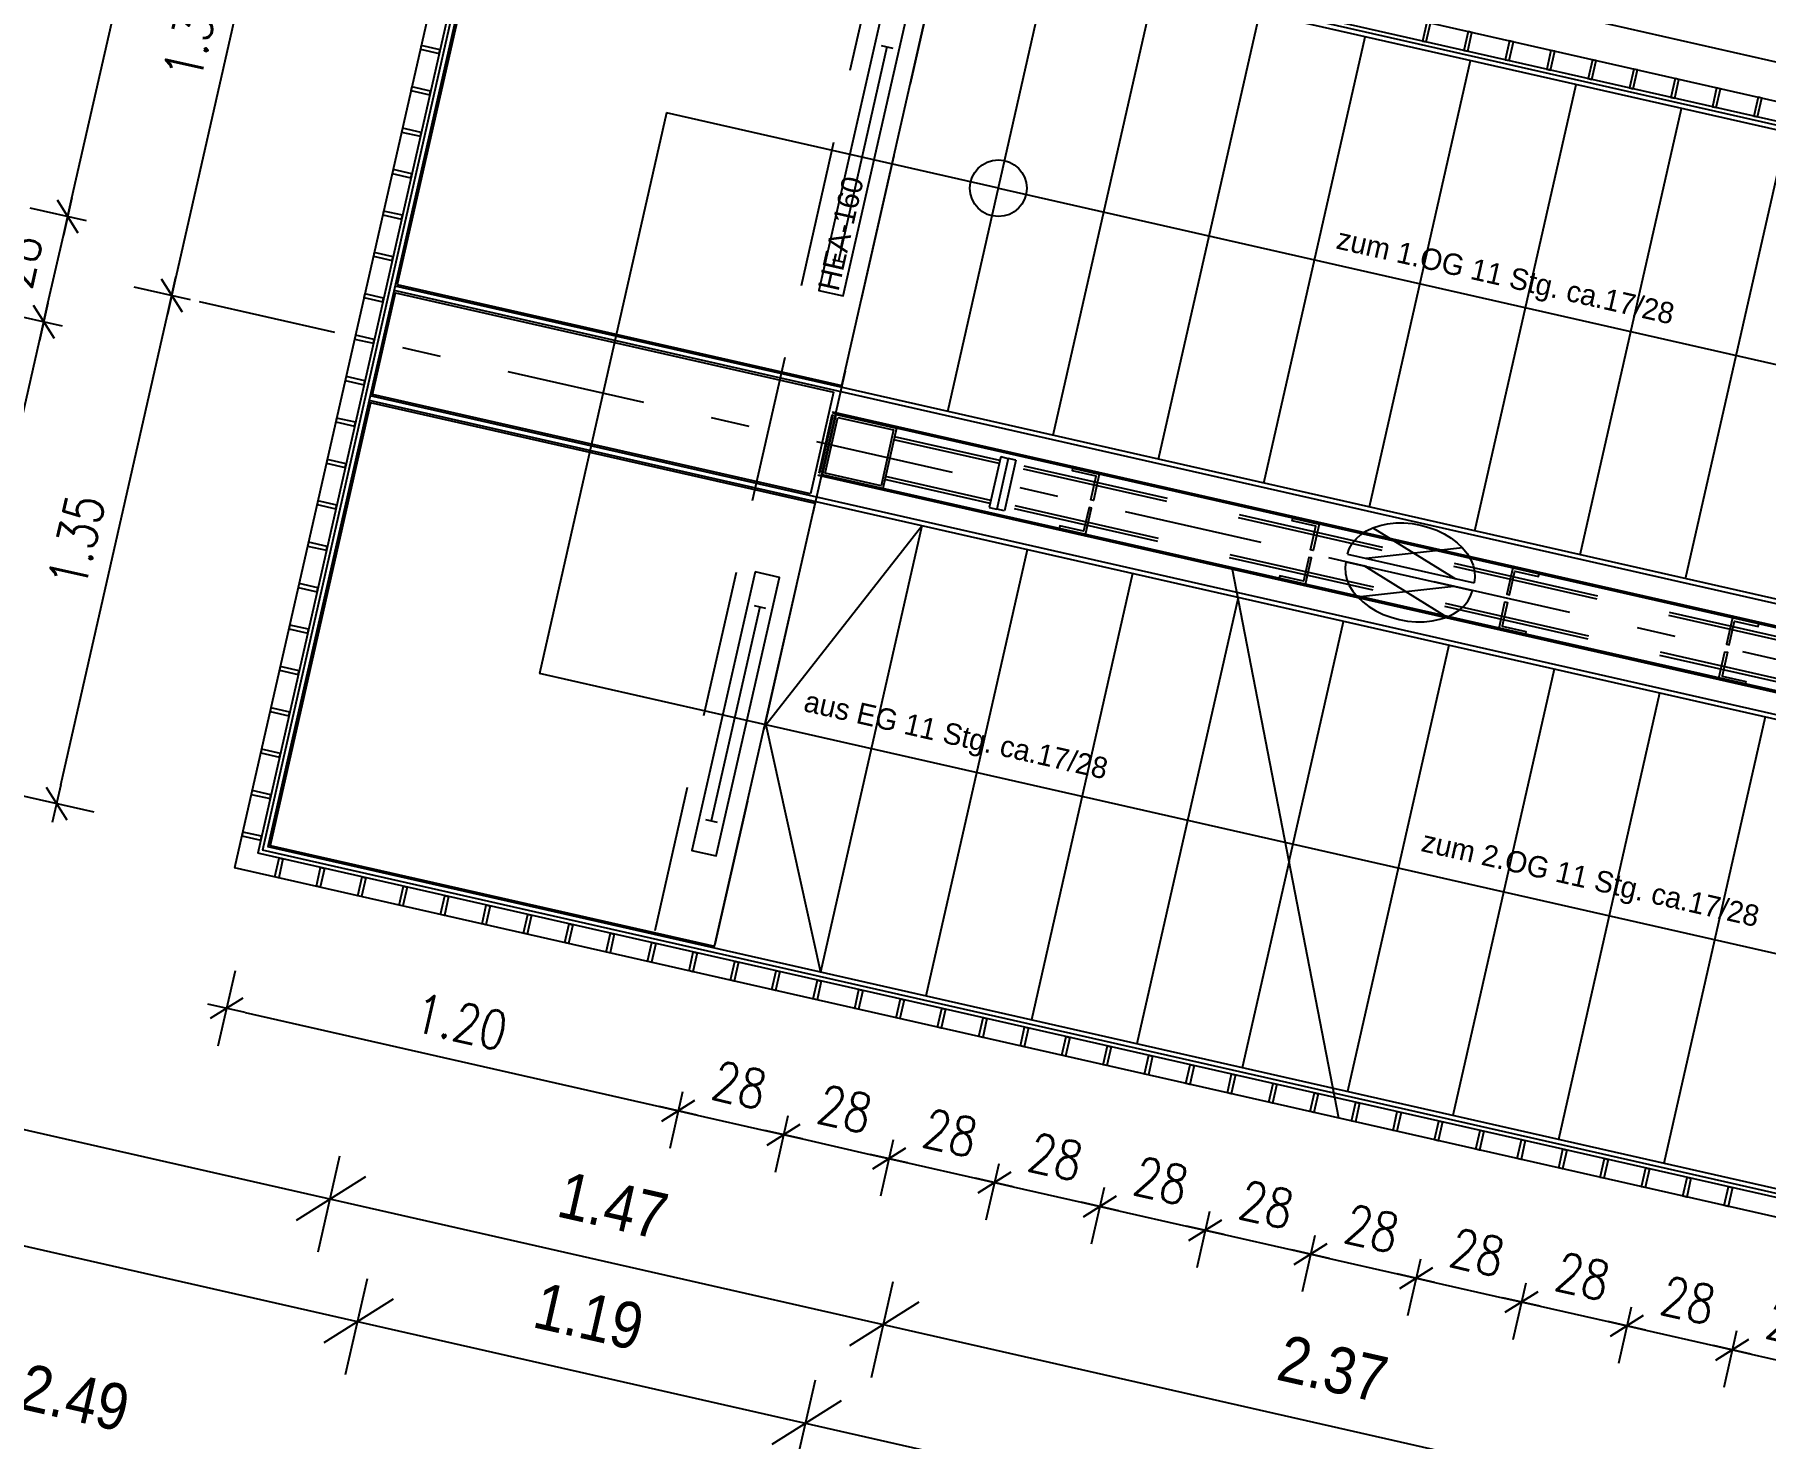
# Model space of a CAD drawing. Header units: metres. Extents: x -1139 to -992, y 249 to 309.
# Drawn here: x -1025.588 to -1021.105, y 272.467 to 276.105 of the extents above; entities that cross this region are included whole.
import ezdxf
from ezdxf.enums import TextEntityAlignment as Align

# ---------------------------------------------------------------- set-up
doc = ezdxf.new("R2010")
doc.units = ezdxf.units.M
doc.header["$LTSCALE"] = 0.03
for name, pattern in [('AUSGEZOGEN', [0]), ('DASHED', [0]), ('DOT', [6, 0, -6]), ('STRICHLINIE', [19.05, 12.7, -6.35]), ('STRICHPUNKT', [24, 12, -6, 0, -6])]:
    doc.linetypes.add(name, pattern=pattern)
doc.layers.get('0').update_dxf_attribs({"linetype": 'CONTINUOUS'})
doc.layers.get('Defpoints').update_dxf_attribs({"linetype": 'CONTINUOUS'})
for name, color, linetype in [('A_ACHSEN', 1, 'STRICHPUNKT'), ('A_ansicht', 9, 'DASHED'), ('A_ansicht_verdeckt', 8, 'STRICHLINIE'), ('A_bemaßung', 2, 'CONTINUOUS'), ('A_Gitterrost', 3, 'CONTINUOUS'), ('A_Stahl', 5, 'CONTINUOUS'), ('A_text', 5, 'CONTINUOUS'), ('CKMA0002', 2, 'CONTINUOUS'), ('E__LEUCHTEN', 6, 'AUSGEZOGEN')]:
    doc.layers.add(name, color=color, linetype=linetype)
doc.styles.add('BOLDSIMP_FNT', font='TXT', dxfattribs={"height": 1})
doc.styles.add('PITSIMP8', font='PITSIMP8.SHX')
doc.styles.add('SIMPLEX', font='simplex.shx', dxfattribs={"width": 0.8, "height": 0.1})
doc.styles.get("Standard").update_dxf_attribs({"font": 'txt', "height": 1})
doc.dimstyles.get("Standard").update_dxf_attribs({"dimtxt": 0.1, "dimasz": 0.05, "dimexe": 0.1, "dimexo": 0.0625, "dimgap": 0.05, "dimtad": 1, "dimdec": 4, "dimzin": 0, "dimdsep": 46, "dimlunit": 3, "dimtxsty": 'SIMPLEX', "dimblk": 'DIMCROSS', "dimcen": 0.09, "dimdle": 0.025, "dimclrd": 1, "dimclre": 1, "dimclrt": 6, "dimadec": 0, "dimazin": 0, "dimtfac": 1, "dimtdec": 4, "dimtofl": 0, "dimtmove": 2, "dimatfit": 3, "dimldrblk": 'DIMCROSS', "dimfxl": 1, "dimtvp": 1, "dimtolj": 1, "dimtzin": 0, "dimarcsym": 0})

# ---------------------------------------------------------------- blocks, each defined once
blk = doc.blocks.new('SLASH1')
at = {"layer": 'A_bemaßung', "color": 2, "linetype": 'Continuous'}
for p, q in [((0, -0.14068), (0, 0.11466)), ((0.07663, 0.07663), (-0.07319, -0.07319))]:
    blk.add_line(p, q, dxfattribs=at)
blk = doc.blocks.new('DIMCROSS')
at = {"color": 0, "linetype": 'ByBlock'}
blk.add_line((-1, 0), (1, 0), dxfattribs=at)
at = {"linetype": 'ByBlock'}
blk.add_line((-0.707107, -0.707107), (0.707107, 0.707107), dxfattribs=at)
blk = doc.blocks.new('*D252')
at = {"layer": 'CKMA0002', "color": 1, "lineweight": -2}
for p, q in [((-1025.5161, 275.3493), (-1025.6624, 275.3825)), ((-1025.8214, 274.2291), (-1025.5759, 275.3116)), ((-1025.735, 274.1582), (-1025.93, 274.2024))]:
    blk.add_line(p, q, dxfattribs=at)
at = {"layer": 'Defpoints', "color": 0}
for p in [(-1025.5649, 275.3603), (-1024.6873, 275.1613), (-1024.9062, 273.9702)]:
    blk.add_point(p, dxfattribs=at)
at = {"layer": 'CKMA0002', "color": 1, "lineweight": -2, "xscale": 0.05, "yscale": 0.05, "zscale": 0.05}
for p, rotation in [((-1025.5649, 275.3603), 77.22109694714904), ((-1025.8325, 274.1803), 257.221096947149)]:
    blk.add_blockref('DIMCROSS', p, dxfattribs=dict(at, rotation=rotation))
at = {"layer": 'CKMA0002', "color": 6, "insert": (-1025.7962, 274.7924), "char_height": 0.1, "attachment_point": 5, "rotation": 77.2211, "style": 'SIMPLEX'}
blk.add_mtext('\\A1;1.21{\\A1\\H0.7x\\S;}', dxfattribs=at)
blk = doc.blocks.new('*D253')
at = {"layer": 'CKMA0002', "color": 1, "lineweight": -2}
for p, q in [((-1025.4542, 275.6223), (-1025.6004, 275.6555)), ((-1025.5538, 275.4091), (-1025.514, 275.5846))]:
    blk.add_line(p, q, dxfattribs=at)
at = {"layer": 'Defpoints', "color": 0}
for p in [(-1025.5029, 275.6334), (-1024.6253, 275.4344), (-1024.6873, 275.1613)]:
    blk.add_point(p, dxfattribs=at)
at = {"layer": 'CKMA0002', "color": 1, "lineweight": -2, "xscale": 0.05, "yscale": 0.05, "zscale": 0.05}
for p, rotation in [((-1025.5029, 275.6334), 77.22109694714904), ((-1025.5649, 275.3603), 257.221096947149)]:
    blk.add_blockref('DIMCROSS', p, dxfattribs=dict(at, rotation=rotation))
at = {"layer": 'CKMA0002', "color": 6, "insert": (-1025.6314, 275.519), "char_height": 0.1, "attachment_point": 5, "rotation": 77.2211, "style": 'SIMPLEX'}
blk.add_mtext('\\A1;28{\\A1\\H0.7x\\S;}', dxfattribs=at)
blk = doc.blocks.new('*D254')
at = {"layer": 'CKMA0002', "color": 1, "lineweight": -2}
for p, q in [((-1025.1865, 276.8024), (-1025.3328, 276.8356)), ((-1025.4919, 275.6822), (-1025.2463, 276.7647))]:
    blk.add_line(p, q, dxfattribs=at)
at = {"layer": 'Defpoints', "color": 0}
for p in [(-1025.2353, 276.8134), (-1024.3577, 276.6144), (-1024.6253, 275.4344)]:
    blk.add_point(p, dxfattribs=at)
at = {"layer": 'CKMA0002', "color": 1, "lineweight": -2, "xscale": 0.05, "yscale": 0.05, "zscale": 0.05}
for p, rotation in [((-1025.2353, 276.8134), 77.22109694714904), ((-1025.5029, 275.6334), 257.221096947149)]:
    blk.add_blockref('DIMCROSS', p, dxfattribs=dict(at, rotation=rotation))
at = {"layer": 'CKMA0002', "color": 6, "insert": (-1025.4666, 276.2455), "char_height": 0.1, "attachment_point": 5, "rotation": 77.2211, "style": 'SIMPLEX'}
blk.add_mtext('\\A1;1.21{\\A1\\H0.7x\\S;}', dxfattribs=at)
blk = doc.blocks.new('*D256')
at = {"layer": 'CKMA0002', "color": 1, "lineweight": -2}
for p, q in [((-1025.1845, 275.4176), (-1025.3308, 275.4508)), ((-1025.5209, 274.1609), (-1025.2444, 275.3799)), ((-1025.4344, 274.09), (-1025.6294, 274.1343))]:
    blk.add_line(p, q, dxfattribs=at)
at = {"layer": 'Defpoints', "color": 0}
for p in [(-1025.2333, 275.4287), (-1024.3796, 275.2351), (-1024.6295, 273.9074)]:
    blk.add_point(p, dxfattribs=at)
at = {"layer": 'CKMA0002', "color": 1, "lineweight": -2, "xscale": 0.05, "yscale": 0.05, "zscale": 0.05}
for p, rotation in [((-1025.2333, 275.4287), 77.22109694714904), ((-1025.5319, 274.1121), 257.221096947149)]:
    blk.add_blockref('DIMCROSS', p, dxfattribs=dict(at, rotation=rotation))
at = {"layer": 'CKMA0002', "color": 6, "insert": (-1025.4801, 274.7925), "char_height": 0.1, "attachment_point": 5, "rotation": 77.2211, "style": 'SIMPLEX'}
blk.add_mtext('\\A1;1.35{\\A1\\H0.7x\\S;}', dxfattribs=at)
blk = doc.blocks.new('*D257')
at = {"layer": 'CKMA0002', "color": 1, "lineweight": -2}
for p, q in [((-1024.8372, 276.7231), (-1025.0322, 276.7674)), ((-1025.2222, 275.4775), (-1024.9458, 276.6965))]:
    blk.add_line(p, q, dxfattribs=at)
at = {"layer": 'Defpoints', "color": 0}
for p in [(-1024.9347, 276.7453), (-1024.081, 276.5516), (-1024.3796, 275.2351)]:
    blk.add_point(p, dxfattribs=at)
at = {"layer": 'CKMA0002', "color": 1, "lineweight": -2, "xscale": 0.05, "yscale": 0.05, "zscale": 0.05}
for p, rotation in [((-1024.9347, 276.7453), 77.22109694714904), ((-1025.2333, 275.4287), 257.221096947149)]:
    blk.add_blockref('DIMCROSS', p, dxfattribs=dict(at, rotation=rotation))
at = {"layer": 'CKMA0002', "color": 6, "insert": (-1025.1815, 276.1091), "char_height": 0.1, "attachment_point": 5, "rotation": 77.2211, "style": 'SIMPLEX'}
blk.add_mtext('\\A1;1.35{\\A1\\H0.7x\\S;}', dxfattribs=at)
blk = doc.blocks.new('*D258')
at = {"layer": 'CKMA0002', "color": 1, "lineweight": -2}
for p, q in [((-1025.0693, 273.6791), (-1025.1136, 273.484)), ((-1025.0427, 273.5705), (-1023.9699, 273.3272)), ((-1023.9101, 273.3649), (-1023.9433, 273.2186))]:
    blk.add_line(p, q, dxfattribs=at)
at = {"layer": 'Defpoints', "color": 0}
for p in [(-1024.6791, 275.3997), (-1023.5198, 275.0855), (-1023.9212, 273.3161)]:
    blk.add_point(p, dxfattribs=at)
at = {"layer": 'CKMA0002', "color": 1, "lineweight": -2, "xscale": 0.05, "yscale": 0.05, "zscale": 0.05}
for p, rotation in [((-1025.0914, 273.5816), 167.2210969472423), ((-1023.9212, 273.3161), 347.2210969472423)]:
    blk.add_blockref('DIMCROSS', p, dxfattribs=dict(at, rotation=rotation))
at = {"layer": 'CKMA0002', "color": 6, "insert": (-1024.4842, 273.5464), "char_height": 0.1, "attachment_point": 5, "rotation": 347.2211, "style": 'SIMPLEX'}
blk.add_mtext('\\A1;1.20{\\A1\\H0.7x\\S;}', dxfattribs=at)
blk = doc.blocks.new('*D259')
at = {"layer": 'CKMA0002', "color": 1, "lineweight": -2}
for p, q in [((-1023.8724, 273.3051), (-1023.6968, 273.2653)), ((-1023.637, 273.303), (-1023.6702, 273.1567))]:
    blk.add_line(p, q, dxfattribs=at)
at = {"layer": 'Defpoints', "color": 0}
for p in [(-1023.5198, 275.0855), (-1023.321, 274.6964), (-1023.6481, 273.2542)]:
    blk.add_point(p, dxfattribs=at)
at = {"layer": 'CKMA0002', "color": 1, "lineweight": -2, "xscale": 0.05, "yscale": 0.05, "zscale": 0.05}
for p, rotation in [((-1023.9212, 273.3161), 167.2210969472423), ((-1023.6481, 273.2542), 347.2210969472423)]:
    blk.add_blockref('DIMCROSS', p, dxfattribs=dict(at, rotation=rotation))
at = {"layer": 'CKMA0002', "color": 6, "insert": (-1023.7625, 273.3827), "char_height": 0.1, "attachment_point": 5, "rotation": 347.2211, "style": 'SIMPLEX'}
blk.add_mtext('\\A1;28{\\A1\\H0.7x\\S;}', dxfattribs=at)
blk = doc.blocks.new('*D260')
at = {"layer": 'CKMA0002', "color": 1, "lineweight": -2}
for p, q in [((-1023.5993, 273.2431), (-1023.4238, 273.2033)), ((-1023.364, 273.241), (-1023.3971, 273.0947))]:
    blk.add_line(p, q, dxfattribs=at)
at = {"layer": 'Defpoints', "color": 0}
for p in [(-1023.321, 274.6964), (-1023.0479, 274.6345), (-1023.375, 273.1923)]:
    blk.add_point(p, dxfattribs=at)
at = {"layer": 'CKMA0002', "color": 1, "lineweight": -2, "xscale": 0.05, "yscale": 0.05, "zscale": 0.05}
for p, rotation in [((-1023.6481, 273.2542), 167.2210969472423), ((-1023.375, 273.1923), 347.2210969472423)]:
    blk.add_blockref('DIMCROSS', p, dxfattribs=dict(at, rotation=rotation))
at = {"layer": 'CKMA0002', "color": 6, "insert": (-1023.4894, 273.3208), "char_height": 0.1, "attachment_point": 5, "rotation": 347.2211, "style": 'SIMPLEX'}
blk.add_mtext('\\A1;28{\\A1\\H0.7x\\S;}', dxfattribs=at)
blk = doc.blocks.new('*D261')
at = {"layer": 'CKMA0002', "color": 1, "lineweight": -2}
for p, q in [((-1023.3262, 273.1812), (-1023.1507, 273.1414)), ((-1023.0909, 273.1791), (-1023.1241, 273.0328))]:
    blk.add_line(p, q, dxfattribs=at)
at = {"layer": 'Defpoints', "color": 0}
for p in [(-1023.0479, 274.6345), (-1022.7748, 274.5725), (-1023.1019, 273.1303)]:
    blk.add_point(p, dxfattribs=at)
at = {"layer": 'CKMA0002', "color": 1, "lineweight": -2, "xscale": 0.05, "yscale": 0.05, "zscale": 0.05}
for p, rotation in [((-1023.375, 273.1923), 167.2210969472423), ((-1023.1019, 273.1303), 347.2210969472423)]:
    blk.add_blockref('DIMCROSS', p, dxfattribs=dict(at, rotation=rotation))
at = {"layer": 'CKMA0002', "color": 6, "insert": (-1023.2164, 273.2588), "char_height": 0.1, "attachment_point": 5, "rotation": 347.2211, "style": 'SIMPLEX'}
blk.add_mtext('\\A1;28{\\A1\\H0.7x\\S;}', dxfattribs=at)
blk = doc.blocks.new('*D262')
at = {"layer": 'CKMA0002', "color": 1, "lineweight": -2}
for p, q in [((-1023.0532, 273.1193), (-1022.8776, 273.0795)), ((-1022.8178, 273.1172), (-1022.851, 272.9709))]:
    blk.add_line(p, q, dxfattribs=at)
at = {"layer": 'Defpoints', "color": 0}
for p in [(-1022.7748, 274.5725), (-1022.5018, 274.5106), (-1022.8289, 273.0684)]:
    blk.add_point(p, dxfattribs=at)
at = {"layer": 'CKMA0002', "color": 1, "lineweight": -2, "xscale": 0.05, "yscale": 0.05, "zscale": 0.05}
for p, rotation in [((-1023.1019, 273.1303), 167.2210969472423), ((-1022.8289, 273.0684), 347.2210969472423)]:
    blk.add_blockref('DIMCROSS', p, dxfattribs=dict(at, rotation=rotation))
at = {"layer": 'CKMA0002', "color": 6, "insert": (-1022.9433, 273.1969), "char_height": 0.1, "attachment_point": 5, "rotation": 347.2211, "style": 'SIMPLEX'}
blk.add_mtext('\\A1;28{\\A1\\H0.7x\\S;}', dxfattribs=at)
blk = doc.blocks.new('*D263')
at = {"layer": 'CKMA0002', "color": 1, "lineweight": -2}
for p, q in [((-1022.7801, 273.0573), (-1022.6046, 273.0175)), ((-1022.5448, 273.0552), (-1022.5779, 272.9089))]:
    blk.add_line(p, q, dxfattribs=at)
at = {"layer": 'Defpoints', "color": 0}
for p in [(-1022.5018, 274.5106), (-1022.2287, 274.4487), (-1022.5558, 273.0065)]:
    blk.add_point(p, dxfattribs=at)
at = {"layer": 'CKMA0002', "color": 1, "lineweight": -2, "xscale": 0.05, "yscale": 0.05, "zscale": 0.05}
for p, rotation in [((-1022.8289, 273.0684), 167.2210969472423), ((-1022.5558, 273.0065), 347.2210969472423)]:
    blk.add_blockref('DIMCROSS', p, dxfattribs=dict(at, rotation=rotation))
at = {"layer": 'CKMA0002', "color": 6, "insert": (-1022.6702, 273.135), "char_height": 0.1, "attachment_point": 5, "rotation": 347.2211, "style": 'SIMPLEX'}
blk.add_mtext('\\A1;28{\\A1\\H0.7x\\S;}', dxfattribs=at)
blk = doc.blocks.new('*D264')
at = {"layer": 'CKMA0002', "color": 1, "lineweight": -2}
for p, q in [((-1022.5071, 272.9954), (-1022.3315, 272.9556)), ((-1022.2717, 272.9933), (-1022.3049, 272.847))]:
    blk.add_line(p, q, dxfattribs=at)
at = {"layer": 'Defpoints', "color": 0}
for p in [(-1022.2287, 274.4487), (-1021.9556, 274.3867), (-1022.2828, 272.9445)]:
    blk.add_point(p, dxfattribs=at)
at = {"layer": 'CKMA0002', "color": 1, "lineweight": -2, "xscale": 0.05, "yscale": 0.05, "zscale": 0.05}
for p, rotation in [((-1022.5558, 273.0065), 167.2210969472423), ((-1022.2828, 272.9445), 347.2210969472423)]:
    blk.add_blockref('DIMCROSS', p, dxfattribs=dict(at, rotation=rotation))
at = {"layer": 'CKMA0002', "color": 6, "insert": (-1022.3972, 273.073), "char_height": 0.1, "attachment_point": 5, "rotation": 347.2211, "style": 'SIMPLEX'}
blk.add_mtext('\\A1;28{\\A1\\H0.7x\\S;}', dxfattribs=at)
blk = doc.blocks.new('*D265')
at = {"layer": 'CKMA0002', "color": 1, "lineweight": -2}
for p, q in [((-1022.234, 272.9335), (-1022.0584, 272.8937)), ((-1021.9986, 272.9314), (-1022.0318, 272.7851))]:
    blk.add_line(p, q, dxfattribs=at)
at = {"layer": 'Defpoints', "color": 0}
for p in [(-1021.9556, 274.3867), (-1021.6826, 274.3248), (-1022.0097, 272.8826)]:
    blk.add_point(p, dxfattribs=at)
at = {"layer": 'CKMA0002', "color": 1, "lineweight": -2, "xscale": 0.05, "yscale": 0.05, "zscale": 0.05}
for p, rotation in [((-1022.2828, 272.9445), 167.2210969472423), ((-1022.0097, 272.8826), 347.2210969472423)]:
    blk.add_blockref('DIMCROSS', p, dxfattribs=dict(at, rotation=rotation))
at = {"layer": 'CKMA0002', "color": 6, "insert": (-1022.1241, 273.0111), "char_height": 0.1, "attachment_point": 5, "rotation": 347.2211, "style": 'SIMPLEX'}
blk.add_mtext('\\A1;28{\\A1\\H0.7x\\S;}', dxfattribs=at)
blk = doc.blocks.new('*D266')
at = {"layer": 'CKMA0002', "color": 1, "lineweight": -2}
for p, q in [((-1021.9609, 272.8715), (-1021.7854, 272.8317)), ((-1021.7256, 272.8694), (-1021.7587, 272.7231))]:
    blk.add_line(p, q, dxfattribs=at)
at = {"layer": 'Defpoints', "color": 0}
for p in [(-1021.6826, 274.3248), (-1021.4095, 274.2629), (-1021.7366, 272.8207)]:
    blk.add_point(p, dxfattribs=at)
at = {"layer": 'CKMA0002', "color": 1, "lineweight": -2, "xscale": 0.05, "yscale": 0.05, "zscale": 0.05}
for p, rotation in [((-1022.0097, 272.8826), 167.2210969472423), ((-1021.7366, 272.8207), 347.2210969472423)]:
    blk.add_blockref('DIMCROSS', p, dxfattribs=dict(at, rotation=rotation))
at = {"layer": 'CKMA0002', "color": 6, "insert": (-1021.851, 272.9492), "char_height": 0.1, "attachment_point": 5, "rotation": 347.2211, "style": 'SIMPLEX'}
blk.add_mtext('\\A1;28{\\A1\\H0.7x\\S;}', dxfattribs=at)
blk = doc.blocks.new('*D267')
at = {"layer": 'CKMA0002', "color": 1, "lineweight": -2}
for p, q in [((-1021.6879, 272.8096), (-1021.5123, 272.7698)), ((-1021.4525, 272.8075), (-1021.4857, 272.6612))]:
    blk.add_line(p, q, dxfattribs=at)
at = {"layer": 'Defpoints', "color": 0}
for p in [(-1021.4095, 274.2629), (-1021.1365, 274.2009), (-1021.4636, 272.7587)]:
    blk.add_point(p, dxfattribs=at)
at = {"layer": 'CKMA0002', "color": 1, "lineweight": -2, "xscale": 0.05, "yscale": 0.05, "zscale": 0.05}
for p, rotation in [((-1021.7366, 272.8207), 167.2210969472423), ((-1021.4636, 272.7587), 347.2210969472423)]:
    blk.add_blockref('DIMCROSS', p, dxfattribs=dict(at, rotation=rotation))
at = {"layer": 'CKMA0002', "color": 6, "insert": (-1021.578, 272.8872), "char_height": 0.1, "attachment_point": 5, "rotation": 347.2211, "style": 'SIMPLEX'}
blk.add_mtext('\\A1;28{\\A1\\H0.7x\\S;}', dxfattribs=at)
blk = doc.blocks.new('*D268')
at = {"layer": 'CKMA0002', "color": 1, "lineweight": -2}
for p, q in [((-1021.4148, 272.7477), (-1021.2393, 272.7079)), ((-1021.1794, 272.7456), (-1021.2126, 272.5993))]:
    blk.add_line(p, q, dxfattribs=at)
at = {"layer": 'Defpoints', "color": 0}
for p in [(-1021.1365, 274.2009), (-1020.8634, 274.139), (-1021.1905, 272.6968)]:
    blk.add_point(p, dxfattribs=at)
at = {"layer": 'CKMA0002', "color": 1, "lineweight": -2, "xscale": 0.05, "yscale": 0.05, "zscale": 0.05}
for p, rotation in [((-1021.4636, 272.7587), 167.2210969472423), ((-1021.1905, 272.6968), 347.2210969472423)]:
    blk.add_blockref('DIMCROSS', p, dxfattribs=dict(at, rotation=rotation))
at = {"layer": 'CKMA0002', "color": 6, "insert": (-1021.3049, 272.8253), "char_height": 0.1, "attachment_point": 5, "rotation": 347.2211, "style": 'SIMPLEX'}
blk.add_mtext('\\A1;28{\\A1\\H0.7x\\S;}', dxfattribs=at)
blk = doc.blocks.new('*D269')
at = {"layer": 'CKMA0002', "color": 1, "lineweight": -2}
for p, q in [((-1021.1417, 272.6857), (-1020.9662, 272.6459)), ((-1020.9064, 272.6836), (-1020.9395, 272.5373))]:
    blk.add_line(p, q, dxfattribs=at)
at = {"layer": 'Defpoints', "color": 0}
for p in [(-1020.5293, 274.3463), (-1020.8634, 274.139), (-1020.9174, 272.6349)]:
    blk.add_point(p, dxfattribs=at)
at = {"layer": 'CKMA0002', "color": 1, "lineweight": -2, "xscale": 0.05, "yscale": 0.05, "zscale": 0.05}
for p, rotation in [((-1021.1905, 272.6968), 167.2210969472423), ((-1020.9174, 272.6349), 347.2210969472423)]:
    blk.add_blockref('DIMCROSS', p, dxfattribs=dict(at, rotation=rotation))
at = {"layer": 'CKMA0002', "color": 6, "insert": (-1021.0318, 272.7634), "char_height": 0.1, "attachment_point": 5, "rotation": 347.2211, "style": 'SIMPLEX'}
blk.add_mtext('\\A1;28{\\A1\\H0.7x\\S;}', dxfattribs=at)
blk = doc.blocks.new('Wandleuchte')
at = {"layer": 'E__LEUCHTEN', "color": 6}
for p, q in [((-94.5, 77.3), (-77.9, 85)), ((-77.9, 85), (-59.9, 91)), ((-59.9, 91), (-41, 95.5)), ((-41, 95.5), (-21.3, 98.1)), ((-21.3, 98.1), (-1.4, 99)), ((-1.4, 99), (18.6, 98.1)), ((18.6, 98.1), (38.2, 95.5)), ((38.2, 95.5), (57.2, 91)), ((57.2, 91), (75.1, 85)), ((75.1, 85), (91.8, 77.3)), ((-142.7, 34.2), (-133.9, 46.5)), ((-133.9, 46.5), (-122.7, 57.9)), ((-122.7, 57.9), (-109.5, 68.3)), ((-109.5, 68.3), (-94.5, 77.3)), ((-109.5, 68.3), (106.8, -6)), ((106.8, 68.3), (-109.5, -6)), ((91.8, 77.3), (106.8, 68.3)), ((106.8, 68.3), (120, 57.9)), ((120, 57.9), (131.1, 46.5)), ((131.1, 46.5), (140, 34.2)), ((-154.4, -6), (-153, 7.7)), ((-153, 7.7), (-149.1, 21.2)), ((-149.1, 21.2), (-142.7, 34.2)), ((140, 34.2), (146.4, 21.2)), ((146.4, 21.2), (150.3, 7.7)), ((150.3, 7.7), (151.6, -6)), ((-154.4, -6), (151.6, -6))]:
    blk.add_line(p, q, dxfattribs=at)
blk = doc.blocks.new('2DEL_457')
for p, q in [((-0.3844, -0.2363), (-0.3844, 0.2363)), ((0.3844, -0.2363), (0.3844, 0.2363)), ((-0.3844, 0), (0.3844, 0))]:
    blk.add_line(p, q)
blk.add_lwpolyline([(-0.5, -0.5), (0.5, -0.5), (0.5, 0.5), (-0.5, 0.5)], close=True)
at = {"style": 'PITSIMP8', "flags": 9}
for tag, p in [('BEZEICHNUNG', (-0.0298, 0.1793)), ('RAUM/GRUPPE', (-0.0298, 0.1593)), ('POS.NR.G-LV', (-0.0298, 0.1393)), ('FABRIKAT', (-0.0298, 0.1193)), ('KENNUNG', (-0.0298, 0.0793)), ('LEISTUNG', (-0.0298, 0.0593)), ('TYP', (-0.0298, 0.0993)), ('VOLUMENSTROM', (-0.0298, 0.0393)), ('DRUCK/-STUFE', (-0.0298, 0.0193)), ('ANSCHLUSS', (-0.0298, -0.0007)), ('TEMPERATUR', (-0.0298, -0.0607)), ('GROESSE', (-0.0298, -0.0207)), ('DN', (-0.0298, -0.0407)), ('SPANNUNG/FREQUENZ', (-0.0298, -0.1207)), ('SCHUTZART', (-0.0298, -0.1007)), ('DREHZAHL', (-0.0298, -0.0807)), ('GEWICHT', (-0.0298, -0.1407)), ('FREI', (-0.0298, -0.1607)), ('FREI', (-0.0298, -0.1807)), ('FREI', (-0.0298, -0.2007))]:
    blk.add_attdef(tag, text='', height=0.01, dxfattribs=at).set_placement(p, align=Align.MIDDLE)

msp = doc.modelspace()

# ---------------------------------------------------------------- linework, layer by layer
at = {"layer": 'A_ACHSEN'}
msp.add_line((-1019.21252, 274.06314), (-1025.18309, 275.41731), dxfattribs=at)
at = {"layer": 'A_ansicht'}
for p, q in [((-1029.69167, 277.98846), (-1018.75399, 275.50752)), ((-1024.44657, 276.69607), (-1025.07032, 273.94592)), ((-1020.18906, 275.73043), (-1024.44657, 276.69607)), ((-1024.40887, 276.63625), (-1025.0105, 273.98362)), ((-1020.15136, 275.67061), (-1024.40887, 276.63625)), ((-1023.95134, 275.90186), (-1024.2807, 274.44974)), ((-1023.09178, 275.70691), (-1023.95134, 275.90186)), ((-1020.50823, 274.43905), (-1023.51196, 275.12032)), ((-1020.54362, 274.28301), (-1023.54735, 274.96427)), ((-1023.69422, 274.31672), (-1023.29019, 274.83212)), ((-1022.20991, 273.29716), (-1022.48513, 274.71926)), ((-1023.69422, 274.31672), (-1024.2807, 274.44974)), ((-1023.69422, 274.31672), (-1023.55252, 273.6755)), ((-1022.22029, 273.35078), (-1025.0105, 273.98362)), ((-1019.56448, 272.69715), (-1025.07032, 273.94592)), ((-1019.60218, 272.75697), (-1022.22029, 273.35078))]:
    msp.add_line(p, q, dxfattribs=at)
at = {"layer": 'A_ansicht', "color": 2}
for p, q in [((-1024.40133, 276.62429), (-1024.99854, 273.99116)), ((-1024.39228, 276.60993), (-1024.98418, 274.00021)), ((-1019.01251, 275.40206), (-1024.40133, 276.62429)), ((-1019.02687, 275.39301), (-1024.39228, 276.60993)), ((-1019.29186, 274.22469), (-1024.65726, 275.4416)), ((-1019.2892, 274.23639), (-1024.6546, 275.45331)), ((-1019.35379, 273.95162), (-1024.71919, 275.16853)), ((-1019.35644, 273.93992), (-1024.72185, 275.15683)), ((-1019.61877, 272.7833), (-1024.98418, 274.00021)), ((-1019.60972, 272.76894), (-1024.99854, 273.99116))]:
    msp.add_line(p, q, dxfattribs=at)
at = {"layer": 'A_ansicht', "color": 3}
for p, q in [((-1023.22295, 275.1286), (-1022.96062, 276.28521)), ((-1022.94988, 275.06666), (-1022.68755, 276.22328)), ((-1022.67682, 275.00473), (-1022.41449, 276.16135)), ((-1022.40376, 274.9428), (-1022.14143, 276.09942)), ((-1022.13069, 274.88086), (-1021.86836, 276.03748)), ((-1021.85763, 274.81893), (-1021.5953, 275.97555)), ((-1021.58456, 274.757), (-1021.32223, 275.91362)), ((-1021.3115, 274.69506), (-1021.04917, 275.85168)), ((-1023.09178, 275.70691), (-1020.36158, 275.08767)), ((-1020.96355, 273.69739), (-1023.69422, 274.31672))]:
    msp.add_line(p, q, dxfattribs=at)
at = {"layer": 'A_ansicht_verdeckt', "linetype": 'STRICHLINIE'}
for p, q in [((-1023.39218, 276.3831), (-1023.98408, 273.77338)), ((-1023.23614, 276.34771), (-1023.82804, 273.73799)), ((-1020.98307, 274.51552), (-1023.05058, 274.98445)), ((-1020.98131, 274.52332), (-1023.04881, 274.99225)), ((-1021.00652, 274.41215), (-1023.07403, 274.88107)), ((-1021.00475, 274.41995), (-1023.07226, 274.88888))]:
    msp.add_line(p, q, dxfattribs=at)
at = {"layer": 'A_ansicht_verdeckt', "linetype": 'STRICHLINIE', "ltscale": 10}
for p, q in [((-1023.08959, 274.9933), (-1023.36266, 275.05523)), ((-1023.08782, 275.0011), (-1023.36089, 275.06303)), ((-1023.0855, 275.01134), (-1023.11536, 274.87968)), ((-1023.066, 275.00691), (-1023.09586, 274.87526)), ((-1023.0855, 275.01134), (-1023.066, 275.00691)), ((-1023.04649, 275.00249), (-1023.07635, 274.87083)), ((-1023.04649, 275.00249), (-1023.066, 275.00691)), ((-1023.11304, 274.88992), (-1023.3861, 274.95185)), ((-1023.11127, 274.89772), (-1023.38433, 274.95966)), ((-1023.11536, 274.87968), (-1023.09586, 274.87526)), ((-1023.07635, 274.87083), (-1023.09586, 274.87526))]:
    msp.add_line(p, q, dxfattribs=at)
at = {"layer": 'A_bemaßung', "linetype": 'Continuous'}
for p, q in [((-1031.54522, 274.61227), (-1019.16717, 271.80459)), ((-1030.5269, 274.08008), (-1009.59217, 269.33151))]:
    msp.add_line(p, q, dxfattribs=at)
at = {"layer": 'A_Gitterrost', "color": 1}
for p, q in [((-1023.29019, 274.83212), (-1023.55252, 273.6755)), ((-1023.01713, 274.77019), (-1023.27946, 273.61357)), ((-1022.74406, 274.70825), (-1023.00639, 273.55163)), ((-1022.471, 274.64632), (-1022.73333, 273.4897)), ((-1022.33882, 273.96322), (-1022.46026, 273.42777))]:
    msp.add_line(p, q, dxfattribs=at)
at = {"layer": 'A_Gitterrost'}
for p, q in [((-1022.33882, 273.96322), (-1022.19793, 274.58439)), ((-1021.92487, 274.52245), (-1022.1872, 273.36583)), ((-1021.6518, 274.46052), (-1021.91413, 273.3039)), ((-1021.37874, 274.39859), (-1021.64107, 273.24197)), ((-1021.10567, 274.33666), (-1021.368, 273.18003))]:
    msp.add_line(p, q, dxfattribs=at)
for points in [[(-1024.64886, 275.45713), (-1023.49737, 275.19596), (-1023.23725, 276.34283), (-1024.38874, 276.604)], [(-1023.57853, 274.91495), (-1024.71345, 275.17236), (-1024.65373, 275.43567), (-1023.51881, 275.17826)], [(-1023.56682, 274.88973), (-1024.71832, 275.1509), (-1024.97843, 274.00403), (-1023.82694, 273.74286)], [(-1023.55644, 274.96942), (-1023.52243, 275.11961), (-1023.52048, 275.11917), (-1023.55449, 274.96897)], [(-1023.52127, 275.12448), (-1020.49803, 274.43878), (-1020.49759, 274.44073), (-1023.52083, 275.12642)], [(-1023.55754, 274.96454), (-1020.53431, 274.27885), (-1020.53475, 274.2769), (-1023.55799, 274.96259)]]:
    msp.add_lwpolyline(points, close=True, dxfattribs=at)
for points in [[(-1022.89853, 274.98119), (-1022.83027, 274.9657), (-1022.84575, 274.89744), (-1022.85258, 274.89898), (-1022.83864, 274.96042), (-1022.90008, 274.97436), (-1022.89853, 274.98119)], [(-1022.93393, 274.82515), (-1022.86566, 274.80967), (-1022.85018, 274.87793), (-1022.857, 274.87948), (-1022.87094, 274.81804), (-1022.93238, 274.83198), (-1022.93393, 274.82515)], [(-1022.329, 274.85201), (-1022.26073, 274.83653), (-1022.27621, 274.76826), (-1022.28304, 274.76981), (-1022.26911, 274.83125), (-1022.33054, 274.84518), (-1022.329, 274.85201)], [(-1022.36439, 274.69597), (-1022.29612, 274.68049), (-1022.28064, 274.74876), (-1022.28746, 274.7503), (-1022.3014, 274.68886), (-1022.36284, 274.7028), (-1022.36439, 274.69597)], [(-1021.69119, 274.70734), (-1021.75945, 274.72282), (-1021.77494, 274.65456), (-1021.76811, 274.65301), (-1021.75418, 274.71445), (-1021.69274, 274.70051), (-1021.69119, 274.70734)], [(-1021.72658, 274.5513), (-1021.79485, 274.56679), (-1021.77936, 274.63505), (-1021.77254, 274.63351), (-1021.78647, 274.57207), (-1021.72504, 274.55813), (-1021.72658, 274.5513)], [(-1021.12165, 274.57814), (-1021.18992, 274.59363), (-1021.20541, 274.52536), (-1021.19858, 274.52381), (-1021.18464, 274.58525), (-1021.1232, 274.57132), (-1021.12165, 274.57814)], [(-1021.15705, 274.42211), (-1021.22532, 274.43759), (-1021.20983, 274.50586), (-1021.203, 274.50431), (-1021.21694, 274.44287), (-1021.1555, 274.42893), (-1021.15705, 274.42211)]]:
    msp.add_lwpolyline(points, dxfattribs=at)
msp.add_circle((-1023.09181, 275.70691), 0.07349, dxfattribs=at)
at = {"layer": 'A_Stahl'}
for points in [[(-1021.98201, 276.1371), (-1021.99307, 276.08834), (-1021.98332, 276.08612), (-1021.97226, 276.13489), (-1021.98201, 276.1371)], [(-1021.87474, 276.11277), (-1021.8858, 276.06401), (-1021.87605, 276.06179), (-1021.86499, 276.11055), (-1021.87474, 276.11277)], [(-1024.53826, 276.06574), (-1024.58702, 276.0768), (-1024.58924, 276.06704), (-1024.54047, 276.05598), (-1024.53826, 276.06574)], [(-1021.76746, 276.08844), (-1021.77852, 276.03967), (-1021.76877, 276.03746), (-1021.75771, 276.08622), (-1021.76746, 276.08844)], [(-1021.66019, 276.0641), (-1021.67125, 276.01534), (-1021.6615, 276.01313), (-1021.65044, 276.06189), (-1021.66019, 276.0641)], [(-1021.55291, 276.03977), (-1021.56397, 275.99101), (-1021.55422, 275.9888), (-1021.54316, 276.03756), (-1021.55291, 276.03977)], [(-1021.44564, 276.01544), (-1021.4567, 275.96668), (-1021.44694, 275.96447), (-1021.43588, 276.01323), (-1021.44564, 276.01544)], [(-1021.33836, 275.99111), (-1021.34942, 275.94235), (-1021.33967, 275.94014), (-1021.32861, 275.9889), (-1021.33836, 275.99111)], [(-1024.56259, 275.95846), (-1024.61135, 275.96952), (-1024.61357, 275.95977), (-1024.5648, 275.94871), (-1024.56259, 275.95846)], [(-1021.23109, 275.96678), (-1021.24215, 275.91802), (-1021.23239, 275.91581), (-1021.22133, 275.96457), (-1021.23109, 275.96678)], [(-1021.12381, 275.94245), (-1021.13487, 275.89369), (-1021.12512, 275.89148), (-1021.11406, 275.94024), (-1021.12381, 275.94245)], [(-1024.58692, 275.85119), (-1024.63569, 275.86225), (-1024.6379, 275.85249), (-1024.58914, 275.84143), (-1024.58692, 275.85119)], [(-1024.61125, 275.74391), (-1024.66002, 275.75497), (-1024.66223, 275.74522), (-1024.61347, 275.73416), (-1024.61125, 275.74391)], [(-1024.63559, 275.63664), (-1024.68435, 275.64769), (-1024.68656, 275.63794), (-1024.6378, 275.62688), (-1024.63559, 275.63664)], [(-1024.65992, 275.52936), (-1024.70868, 275.54042), (-1024.71089, 275.53067), (-1024.66213, 275.51961), (-1024.65992, 275.52936)], [(-1024.68425, 275.42208), (-1024.73301, 275.43314), (-1024.73522, 275.42339), (-1024.68646, 275.41233), (-1024.68425, 275.42208)], [(-1024.70858, 275.31481), (-1024.75734, 275.32587), (-1024.75955, 275.31612), (-1024.71079, 275.30506), (-1024.70858, 275.31481)], [(-1024.73291, 275.20753), (-1024.78167, 275.21859), (-1024.78388, 275.20884), (-1024.73512, 275.19778), (-1024.73291, 275.20753)], [(-1024.75724, 275.10026), (-1024.806, 275.11132), (-1024.80821, 275.10157), (-1024.75945, 275.09051), (-1024.75724, 275.10026)], [(-1024.78157, 274.99298), (-1024.83033, 275.00404), (-1024.83254, 274.99429), (-1024.78378, 274.98323), (-1024.78157, 274.99298)], [(-1024.8059, 274.88571), (-1024.85466, 274.89677), (-1024.85687, 274.88701), (-1024.80811, 274.87596), (-1024.8059, 274.88571)], [(-1024.83023, 274.77843), (-1024.87899, 274.78949), (-1024.88121, 274.77974), (-1024.83244, 274.76868), (-1024.83023, 274.77843)], [(-1024.85456, 274.67116), (-1024.90332, 274.68222), (-1024.90554, 274.67246), (-1024.85678, 274.6614), (-1024.85456, 274.67116)], [(-1024.87889, 274.56388), (-1024.92766, 274.57494), (-1024.92987, 274.56519), (-1024.88111, 274.55413), (-1024.87889, 274.56388)], [(-1024.90322, 274.45661), (-1024.95199, 274.46767), (-1024.9542, 274.45791), (-1024.90544, 274.44685), (-1024.90322, 274.45661)], [(-1024.92756, 274.34933), (-1024.97632, 274.36039), (-1024.97853, 274.35064), (-1024.92977, 274.33958), (-1024.92756, 274.34933)], [(-1024.95189, 274.24206), (-1025.00065, 274.25311), (-1025.00286, 274.24336), (-1024.9541, 274.2323), (-1024.95189, 274.24206)], [(-1024.97622, 274.13478), (-1025.02498, 274.14584), (-1025.02719, 274.13609), (-1024.97843, 274.12503), (-1024.97622, 274.13478)], [(-1025.00055, 274.0275), (-1025.04931, 274.03856), (-1025.05152, 274.02881), (-1025.00276, 274.01775), (-1025.00055, 274.0275)], [(-1024.96583, 273.92222), (-1024.95477, 273.97098), (-1024.94502, 273.96877), (-1024.95608, 273.92), (-1024.96583, 273.92222)], [(-1024.85855, 273.89788), (-1024.84749, 273.94665), (-1024.83774, 273.94443), (-1024.8488, 273.89567), (-1024.85855, 273.89788)], [(-1024.75128, 273.87355), (-1024.74022, 273.92232), (-1024.73047, 273.9201), (-1024.74153, 273.87134), (-1024.75128, 273.87355)], [(-1024.644, 273.84922), (-1024.63294, 273.89798), (-1024.62319, 273.89577), (-1024.63425, 273.84701), (-1024.644, 273.84922)], [(-1024.53673, 273.82489), (-1024.52567, 273.87365), (-1024.51592, 273.87144), (-1024.52698, 273.82268), (-1024.53673, 273.82489)], [(-1024.42945, 273.80056), (-1024.41839, 273.84932), (-1024.40864, 273.84711), (-1024.4197, 273.79835), (-1024.42945, 273.80056)], [(-1024.32218, 273.77623), (-1024.31112, 273.82499), (-1024.30136, 273.82278), (-1024.31242, 273.77402), (-1024.32218, 273.77623)], [(-1024.2149, 273.7519), (-1024.20384, 273.80066), (-1024.19409, 273.79845), (-1024.20515, 273.74969), (-1024.2149, 273.7519)], [(-1024.10763, 273.72757), (-1024.09657, 273.77633), (-1024.08681, 273.77412), (-1024.09787, 273.72536), (-1024.10763, 273.72757)], [(-1024.00035, 273.70324), (-1023.98929, 273.752), (-1023.97954, 273.74979), (-1023.9906, 273.70103), (-1024.00035, 273.70324)], [(-1023.89308, 273.67891), (-1023.88202, 273.72767), (-1023.87226, 273.72546), (-1023.88332, 273.6767), (-1023.89308, 273.67891)], [(-1023.7858, 273.65458), (-1023.77474, 273.70334), (-1023.76499, 273.70113), (-1023.77605, 273.65236), (-1023.7858, 273.65458)], [(-1023.67852, 273.63025), (-1023.66746, 273.67901), (-1023.65771, 273.6768), (-1023.66877, 273.62803), (-1023.67852, 273.63025)], [(-1023.57125, 273.60591), (-1023.56019, 273.65468), (-1023.55044, 273.65246), (-1023.5615, 273.6037), (-1023.57125, 273.60591)], [(-1023.46397, 273.58158), (-1023.45291, 273.63035), (-1023.44316, 273.62813), (-1023.45422, 273.57937), (-1023.46397, 273.58158)], [(-1023.3567, 273.55725), (-1023.34564, 273.60601), (-1023.33589, 273.6038), (-1023.34695, 273.55504), (-1023.3567, 273.55725)], [(-1023.24942, 273.53292), (-1023.23836, 273.58168), (-1023.22861, 273.57947), (-1023.23967, 273.53071), (-1023.24942, 273.53292)], [(-1023.14215, 273.50859), (-1023.13109, 273.55735), (-1023.12134, 273.55514), (-1023.1324, 273.50638), (-1023.14215, 273.50859)], [(-1023.03487, 273.48426), (-1023.02381, 273.53302), (-1023.01406, 273.53081), (-1023.02512, 273.48205), (-1023.03487, 273.48426)], [(-1022.9276, 273.45993), (-1022.91654, 273.50869), (-1022.90678, 273.50648), (-1022.91784, 273.45772), (-1022.9276, 273.45993)], [(-1022.82032, 273.4356), (-1022.80926, 273.48436), (-1022.79951, 273.48215), (-1022.81057, 273.43339), (-1022.82032, 273.4356)], [(-1022.71305, 273.41127), (-1022.70199, 273.46003), (-1022.69223, 273.45782), (-1022.70329, 273.40906), (-1022.71305, 273.41127)], [(-1022.60577, 273.38694), (-1022.59471, 273.4357), (-1022.58496, 273.43349), (-1022.59602, 273.38473), (-1022.60577, 273.38694)], [(-1022.49849, 273.36261), (-1022.48744, 273.41137), (-1022.47768, 273.40916), (-1022.48874, 273.36039), (-1022.49849, 273.36261)], [(-1022.39122, 273.33828), (-1022.38016, 273.38704), (-1022.37041, 273.38483), (-1022.38147, 273.33606), (-1022.39122, 273.33828)], [(-1022.28394, 273.31394), (-1022.27288, 273.36271), (-1022.26313, 273.36049), (-1022.27419, 273.31173), (-1022.28394, 273.31394)], [(-1022.17667, 273.28961), (-1022.16561, 273.33838), (-1022.15586, 273.33616), (-1022.16692, 273.2874), (-1022.17667, 273.28961)], [(-1022.06939, 273.26528), (-1022.05833, 273.31404), (-1022.04858, 273.31183), (-1022.05964, 273.26307), (-1022.06939, 273.26528)], [(-1021.96212, 273.24095), (-1021.95106, 273.28971), (-1021.94131, 273.2875), (-1021.95237, 273.23874), (-1021.96212, 273.24095)], [(-1021.85484, 273.21662), (-1021.84378, 273.26538), (-1021.83403, 273.26317), (-1021.84509, 273.21441), (-1021.85484, 273.21662)], [(-1021.74757, 273.19229), (-1021.73651, 273.24105), (-1021.72676, 273.23884), (-1021.73781, 273.19008), (-1021.74757, 273.19229)], [(-1021.64029, 273.16796), (-1021.62923, 273.21672), (-1021.61948, 273.21451), (-1021.63054, 273.16575), (-1021.64029, 273.16796)], [(-1021.53302, 273.14363), (-1021.52196, 273.19239), (-1021.5122, 273.19018), (-1021.52326, 273.14142), (-1021.53302, 273.14363)], [(-1021.42574, 273.1193), (-1021.41468, 273.16806), (-1021.40493, 273.16585), (-1021.41599, 273.11709), (-1021.42574, 273.1193)], [(-1021.31847, 273.09497), (-1021.30741, 273.14373), (-1021.29765, 273.14152), (-1021.30871, 273.09276), (-1021.31847, 273.09497)], [(-1021.21119, 273.07064), (-1021.20013, 273.1194), (-1021.19038, 273.11719), (-1021.20144, 273.06842), (-1021.21119, 273.07064)]]:
    msp.add_lwpolyline(points, dxfattribs=at)
for points in [[(-1023.51196, 275.12032), (-1023.35592, 275.08492), (-1023.39131, 274.92889), (-1023.54735, 274.96428)], [(-1023.50743, 275.11314), (-1023.3631, 275.0804), (-1023.39584, 274.93607), (-1023.54017, 274.9688)]]:
    msp.add_lwpolyline(points, close=True, dxfattribs=at)

# ---------------------------------------------------------------- block references
at = {"layer": 'A_bemaßung', "color": 7, "rotation": 347.2200000000001}
for p in [(-1024.82313, 273.08751), (-1024.75159, 272.77008), (-1023.38965, 272.76236), (-1023.59113, 272.50686)]:
    msp.add_blockref('SLASH1', p, dxfattribs=at)
at = {"layer": 'E__LEUCHTEN', "color": 7, "linetype": 'Continuous', "ltscale": 0.1, "xscale": 0.7399998890000211, "yscale": 0.06449804479996146, "zscale": 0.739999889, "rotation": 257.2197678871224}
for p in [(-1023.44334, 275.79592), (-1023.7725, 274.34479)]:
    msp.add_blockref('2DEL_457', p, dxfattribs=at)
at = {"layer": 'E__LEUCHTEN', "color": 7, "linetype": 'Continuous', "yscale": 0.001100000000008095, "zscale": 0.0011}
for p, xscale, rotation in [((-1022.02046, 274.72729), 0.001100000000018475, 347.2199488165219), ((-1022.02779, 274.69498), -0.001099999999950236, 167.2204247994973)]:
    msp.add_blockref('Wandleuchte', p, dxfattribs=dict(at, xscale=xscale, rotation=rotation))

# ---------------------------------------------------------------- texts
at = {"layer": 'A_bemaßung', "color": 7, "linetype": 'DOT', "style": 'BOLDSIMP_FNT', "width": 0.9}
for s, p in [('1.47', (-1024.24829, 273.00839)), ('1.19', (-1024.31076, 272.72136)), ('2.37', (-1022.38351, 272.58541)), ('12.49', (-1025.72133, 272.52861))]:
    msp.add_text(s, height=0.12, rotation=347.2, dxfattribs=at).set_placement(p, align=Align.BOTTOM_LEFT)
at = {"layer": 'A_text', "color": 3, "char_height": 0.055125, "attachment_point": 1}
for s, insert, rotation in [('HEA-160', (-1023.56002, 275.44976), 77.2211), ('zum 1.OG 11 Stg. ca.17/28', (-1022.20733, 275.60491), 347.2211), ('aus EG 11 Stg. ca.17/28', (-1023.58691, 274.40625), 347.2211), ('zum 2.OG 11 Stg. ca.17/28', (-1021.98726, 274.04344), 347.2211)]:
    msp.add_mtext(s, dxfattribs=dict(at, insert=insert, rotation=rotation))

# ---------------------------------------------------------------- dimensions: what is measured, and where the dimension line sits
at = {"layer": 'CKMA0002'}
for base, p1, p2, angle, text, override, picture, middle in [((-1025.23528, 276.81343), (-1024.62534, 275.43436), (-1024.3577, 276.61439), 77.2211, '1.21{\\A1\\H0.7x\\S;}', {"dimexo": 0.849869, "dimse1": 1, "dimtix": 1}, '*D254', (-1025.46662, 276.24554)), ((-1024.9347, 276.74526), (-1024.37962, 275.23507), (-1024.08101, 276.55164), 77.2211, '1.35{\\A1\\H0.7x\\S;}', {"dimexo": 0.775374, "dimse1": 1, "dimtix": 1}, '*D257', (-1025.18153, 276.1091)), ((-1025.50292, 275.6334), (-1024.68728, 275.16129), (-1024.62534, 275.43436), 77.2211, '28{\\A1\\H0.7x\\S;}', {"dimexo": 0.849868, "dimse1": 1, "dimtix": 1}, '*D253', (-1025.63141, 275.51899)), ((-1025.23331, 275.4287), (-1024.62946, 273.90745), (-1024.37962, 275.23507), 77.2211, '1.35{\\A1\\H0.7x\\S;}', {"dimexo": 0.825373, "dimtix": 1}, '*D256', (-1025.48013, 274.79253)), ((-1025.56485, 275.36033), (-1024.90615, 273.9702), (-1024.68728, 275.16129), 77.2211, '1.21{\\A1\\H0.7x\\S;}', {"dimexo": 0.849868, "dimtix": 1}, '*D252', (-1025.7962, 274.79244)), ((-1023.92116, 273.31614), (-1024.67906, 275.39974), (-1023.51984, 275.08555), 347.2211, '1.20{\\A1\\H0.7x\\S;}', {"dimexo": 1.764349, "dimtix": 1}, '*D258', (-1024.48418, 273.54638)), ((-1023.64808, 273.2542), (-1023.51984, 275.08555), (-1023.32097, 274.69641), 347.2211, '28{\\A1\\H0.7x\\S;}', {"dimexo": 1.428834, "dimse1": 1, "dimtix": 1}, '*D259', (-1023.7625, 273.38269)), ((-1023.37501, 273.19227), (-1023.32097, 274.69641), (-1023.04791, 274.63447), 347.2211, '28{\\A1\\H0.7x\\S;}', {"dimexo": 1.428834, "dimse1": 1, "dimtix": 1}, '*D260', (-1023.48942, 273.32076)), ((-1023.10195, 273.13034), (-1023.04791, 274.63447), (-1022.77484, 274.57254), 347.2211, '28{\\A1\\H0.7x\\S;}', {"dimexo": 1.428834, "dimse1": 1, "dimtix": 1}, '*D261', (-1023.21636, 273.25883)), ((-1022.82888, 273.0684), (-1022.77484, 274.57254), (-1022.50178, 274.51061), 347.2211, '28{\\A1\\H0.7x\\S;}', {"dimexo": 1.428834, "dimse1": 1, "dimtix": 1}, '*D262', (-1022.94329, 273.19689)), ((-1022.55582, 273.00647), (-1022.50178, 274.51061), (-1022.22871, 274.44867), 347.2211, '28{\\A1\\H0.7x\\S;}', {"dimexo": 1.428834, "dimse1": 1, "dimtix": 1}, '*D263', (-1022.67023, 273.13496)), ((-1022.28275, 272.94454), (-1022.22871, 274.44867), (-1021.95565, 274.38674), 347.2211, '28{\\A1\\H0.7x\\S;}', {"dimexo": 1.428834, "dimse1": 1, "dimtix": 1}, '*D264', (-1022.39717, 273.07303)), ((-1022.00969, 272.8826), (-1021.95565, 274.38674), (-1021.68258, 274.32481), 347.2211, '28{\\A1\\H0.7x\\S;}', {"dimexo": 1.428834, "dimse1": 1, "dimtix": 1}, '*D265', (-1022.1241, 273.01109)), ((-1021.73662, 272.82067), (-1021.68258, 274.32481), (-1021.40952, 274.26288), 347.2211, '28{\\A1\\H0.7x\\S;}', {"dimexo": 1.428834, "dimse1": 1, "dimtix": 1}, '*D266', (-1021.85104, 272.94916)), ((-1020.91743, 272.63487), (-1020.86339, 274.13901), (-1020.52927, 274.34626), 347.2211, '28{\\A1\\H0.7x\\S;}', {"dimexo": 1.704853, "dimse1": 1, "dimtix": 1}, '*D269', (-1021.03184, 272.76336)), ((-1021.46356, 272.75874), (-1021.40952, 274.26288), (-1021.13646, 274.20094), 347.2211, '28{\\A1\\H0.7x\\S;}', {"dimexo": 1.428834, "dimse1": 1, "dimtix": 1}, '*D267', (-1021.57797, 272.88723)), ((-1021.19049, 272.6968), (-1021.13646, 274.20094), (-1020.86339, 274.13901), 347.2211, '28{\\A1\\H0.7x\\S;}', {"dimexo": 1.428834, "dimse1": 1, "dimtix": 1}, '*D268', (-1021.30491, 272.82529))]:
    dim = msp.add_linear_dim(base=base, p1=p1, p2=p2, angle=angle, text=text, dimstyle='Standard', override=override, dxfattribs=at)
    dim.commit()
    dim.dimension.update_dxf_attribs({"geometry": picture, "text_midpoint": middle})

doc.saveas('drawing.dxf')
